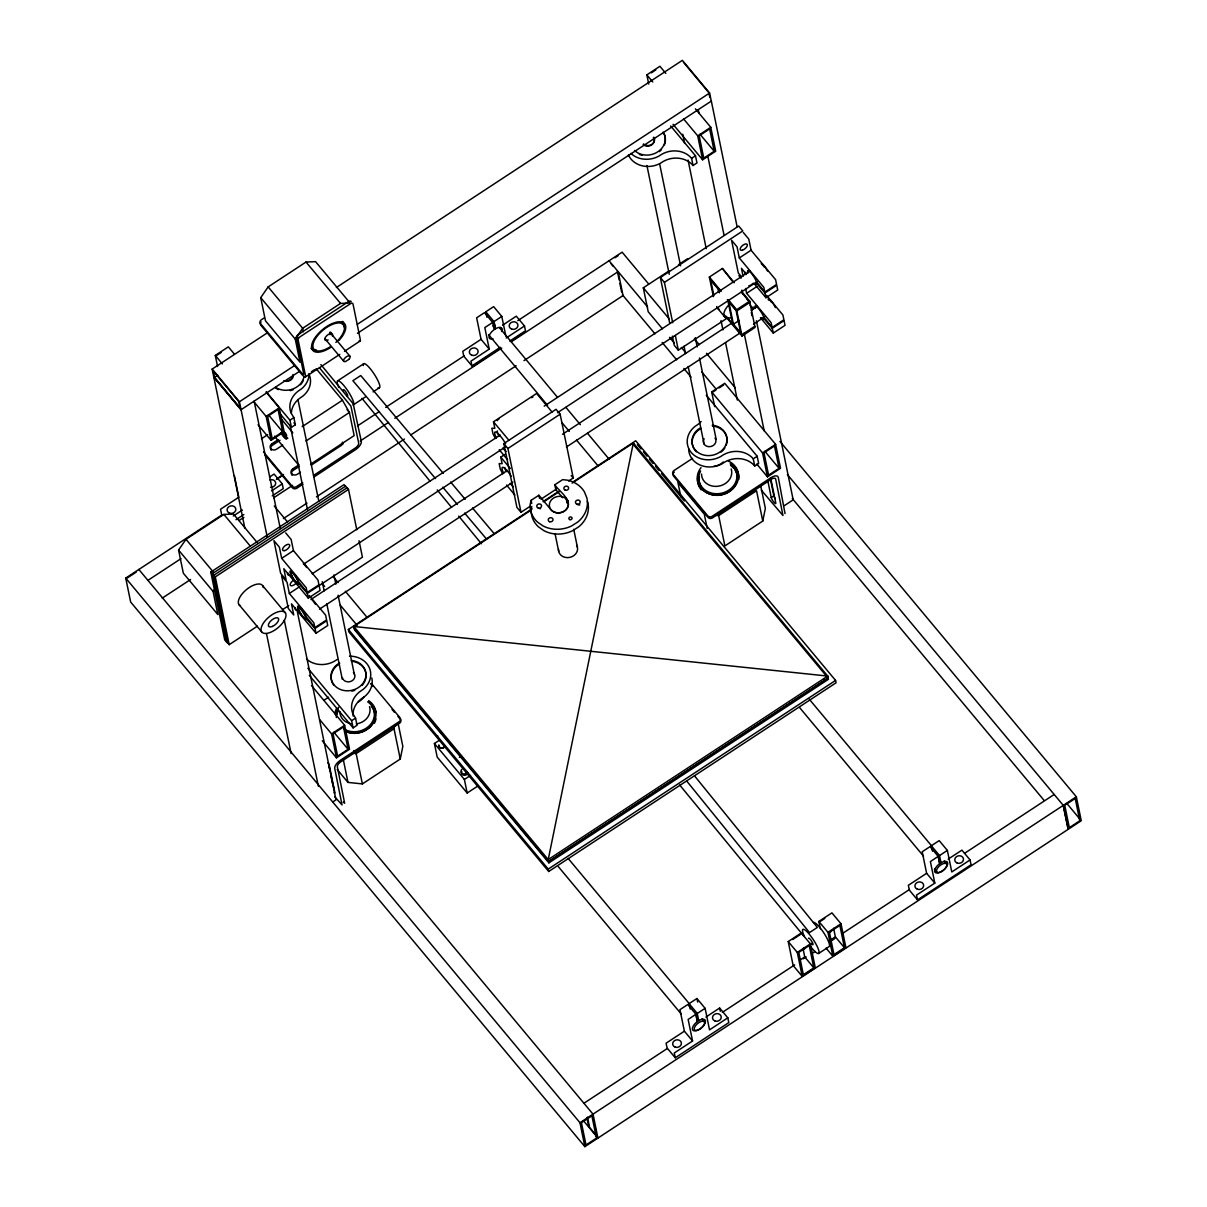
<?xml version="1.0" encoding="UTF-8"?>
<svg xmlns="http://www.w3.org/2000/svg" width="1207" height="1207" viewBox="0 0 1207 1207"><rect width="100%" height="100%" fill="white"/><g stroke="black" fill="none" stroke-linecap="round" stroke-linejoin="round"><path stroke-width="1.5" d="M337.206 769.478L347.978 782.408L362.372 783.916L400.256 759.037L394.025 728.741L394.764 725.12M400.256 759.037L402.836 746.394L398.084 723.219M762.764 521.047L756.548 490.736L718.663 515.6L724.894 545.911L762.764 521.047L765.359 508.388L760.591 485.214M554.813 484.776C559.052 491.505 575.03 501.418 565.298 510.365C561.21 513.699 554.315 513.835 550.83 509.565L538.895 495.232L531.08 500.362L530.205 504.36A28.787 24.774 -11.6 0 0 537.402 521.997L543.059 525.95A28.787 24.774 -11.6 0 0 571.635 525.935L577.836 521.967A28.787 24.774 -11.6 0 0 586.843 497.857L584.399 491.837A28.787 24.774 -11.6 0 0 567.818 480.235L562.658 479.632L554.813 484.776L555.793 489.574L562.568 497.676M531.774 506.487L531.186 509.143A28.787 24.774 -11.6 0 0 538.382 526.78L544.04 530.748A28.787 24.774 -11.6 0 0 572.631 530.718L578.817 526.75A28.787 24.774 -11.6 0 0 587.824 502.64L587.296 501.327M260.727 297.661L295.247 339.061L299.985 362.175L265.465 320.79L260.727 297.661L268.15 286.904L306.02 262.04L315.57 261.647L350.09 303.032M178.576 550.06L213.096 591.445L217.848 614.574L183.328 573.189L178.576 550.06L185.999 539.303L223.883 514.423L233.434 514.031L257.242 542.577M215.223 588.367L213.096 591.445L215.932 589.589M705.929 1017.033L719.644 1008.041L727.821 1017.833L728.802 1022.616L675.256 1057.785L674.275 1053.002L692.562 1040.992L684.384 1031.185L679.963 1009.656L687.794 1004.511L695.971 1014.318L697.45 1021.544L696.439 1022.314A7.996 3.696 -39.8 0 0 694.04 1030.853A7.996 3.696 -39.8 0 0 704.737 1023.823A7.996 3.696 -39.8 0 0 699.819 1020.096L698.762 1020.684L696.394 1017.848M948.189 859.143L961.904 850.135L970.066 859.942L971.062 864.725L917.501 899.894L916.52 895.111L934.806 883.102L926.629 873.295L922.208 851.765L930.054 846.62L938.231 856.427L939.71 863.654L938.684 864.408A7.996 3.696 -39.8 0 0 936.285 872.963A7.996 3.696 -39.8 0 0 946.982 865.932A7.996 3.696 -39.8 0 0 942.063 862.19L941.007 862.794L938.639 859.957M337.085 659.505L335.802 660.38A22.48 19.342 -11.6 0 1 306.503 659.022M339.529 662.96L337.055 664.65A17.577 15.133 -11.6 0 0 334.279 685.184A17.577 15.133 -11.6 0 0 357.408 688.186L359.882 686.511A17.577 15.133 -11.6 0 0 365.299 670.579A17.577 15.133 -11.6 0 0 351.282 660.425M339.695 663.759L337.221 665.434A17.577 15.133 -11.6 0 0 333.6 684.927M700.528 427.776L698.053 429.451A17.577 15.133 -11.6 0 0 695.277 450A17.577 15.133 -11.6 0 0 718.406 453.002L720.881 451.327A17.577 15.133 -11.6 0 0 726.297 435.395A17.577 15.133 -11.6 0 0 712.281 425.226M700.694 428.576L698.219 430.25A17.577 15.133 -11.6 0 0 696.379 451.795M264.454 317.758L261.346 319.795A3.199 2.746 -11.6 0 0 260.561 323.687L301.433 372.707A4.798 1.026 56.7 0 0 303.666 373.582L296.303 337.688A3.199 1.479 -39.8 0 1 298.582 334.384L348.22 301.795A3.199 1.479 -39.8 0 1 351.162 301.675M217.562 366.475L215.299 355.431L228.349 346.847L234.264 353.953M216.762 355.371L221.243 352.429M648.732 84.068L646.846 74.864L659.912 66.294L665.826 73.386M651.297 72.842L655.778 69.9M244.9 528.394L212.16 369.07L267.2 332.936M336.391 287.507L682.362 60.35L709.61 93.03L711.255 100.996M214.544 377.338L213.232 370.956L238.669 401.463L239.982 407.845L214.544 377.338L217.698 375.271M348.506 303.108L340.54 303.425L302.67 328.289L295.247 339.061L298.069 337.191M267.23 537.07L239.424 401.75L294.463 365.615M357.363 324.321L709.61 93.03M299.245 371.53L241.053 409.731L213.805 377.052L241.068 409.686M357.423 333.328L711.33 101.086L737.085 226.614M311.436 371.681L314.544 369.644M305.28 377.022L339.77 354.375M344.463 351.297L360.139 341.008M279.224 407.845L284.143 431.774L271.077 440.359L266.159 416.43L279.224 407.845L266.219 392.245M710.772 127.293L715.691 151.207L702.625 159.792L697.721 135.863L710.772 127.293L695.398 108.841M337.809 380.733L363.941 363.594M261.436 438.85L267.667 434.611M293.859 417.607L295.338 424.773L291.415 427.353L289.936 420.172L293.859 417.607L291.174 413.232A22.48 19.342 -11.6 0 1 299.442 390.238L301.312 388.986A22.39 19.267 -11.6 0 0 309.052 373.657M630.914 153.395A22.39 19.267 -11.6 0 0 659.173 155.944L660.455 155.069A22.48 19.342 -11.6 0 1 691.581 158.328L695.488 155.763L670.654 125.966M282.664 431.834L272.224 438.699L267.637 416.37L278.078 409.505L282.664 431.834L268.467 414.816M714.212 151.267L703.772 158.132L699.185 135.803L709.641 128.938L714.212 151.267L700.015 134.249M628.44 154.994A22.39 19.267 -11.6 0 0 660.651 163.126L661.934 162.251A22.48 19.342 -11.6 0 1 693.044 165.51L696.967 162.93L695.488 155.763M282.664 445.142L276.433 449.245A3.998 3.44 -11.6 0 1 270.896 448.657A3.998 3.44 -11.6 0 1 271.877 443.799L278.123 439.695M271.213 450.256A3.998 3.44 -11.6 0 1 272.209 445.398L280.009 440.268M302.112 426.69L342.441 400.211L349.411 412.477L354.149 435.606L310.727 464.122M486.904 317.215L485.787 311.783L493.633 306.638L501.795 316.445L505.854 336.18M365.404 396.937L353.108 405.009A14.393 3.078 56.7 0 0 344.448 386.24A14.393 3.078 56.7 0 0 338.835 387.372M373.084 391.883L379.239 387.854M305.975 440.993L349.411 412.477L347.043 409.656M501.795 316.445L493.965 321.59L495.398 328.772M269.508 477.067L274.08 474.064L282.257 483.871L283.238 488.654L272.209 495.896M471.937 365.917L470.956 361.134L489.242 349.125L484.822 327.595L492.652 322.45L484.49 312.643L476.644 317.788L481.065 339.318L462.779 351.328L463.76 356.11L471.937 365.917L500.286 347.299M502.61 325.181L516.324 316.174L524.502 325.981L525.483 330.763L509.746 341.098M779.963 441.43L1076.342 796.801L1081.261 820.73L584.867 1146.65L130.658 602.021L125.739 578.093L222.194 514.74M277.233 478.606L283.524 474.472M357.438 425.95L379.451 411.496M385.742 407.363L464.363 355.733M517.833 320.624L622.133 252.172L648.642 283.962M276.403 479.451L282.574 475.392M300.437 472.254L297.314 474.291A3.998 3.44 -11.6 0 1 291.777 473.717A3.998 3.44 -11.6 0 1 292.773 468.844L299.019 464.755M127.218 578.032L136.165 572.148M615.012 257.755L617.999 255.793M292.109 475.317A3.998 3.44 -11.6 0 1 293.105 470.443L299.351 466.355M233.283 516.023L242.426 510.018M271.59 490.872L282.257 483.871M311.361 465.072L340.993 445.624A3.998 3.44 -11.6 0 0 342.682 442.396M506.216 337.975L524.502 325.981M235.984 519.674L243.859 514.514M472.706 366.34L477.429 363.247M482.151 360.139L488.443 356.02M493.15 352.912L499.442 348.778M515.163 338.458L521.454 334.324M147.933 580.356L180.959 558.675M239.137 520.473L243.859 517.381M273.733 497.767L292.607 485.365M360.229 440.977L388.533 422.39M394.825 418.256L501.765 348.038M511.195 341.853L618.135 271.635L623.038 295.564L523.974 360.606M302.685 482.574L296.5 486.632A3.199 2.746 -11.6 0 1 292.064 486.18L263.503 451.916M313.503 475.467L355.265 448.053A4.798 2.218 -39.8 0 0 358.69 443.075L350.92 406.11L319.433 367.743M303.002 484.173L296.816 488.232A3.199 2.746 -11.6 0 1 292.396 487.764L265.012 454.948M313.835 477.067L355.597 449.638A7.996 3.696 -39.8 0 0 361.315 441.37L353.183 403.711L320.851 364.589M162.281 598.099L190.585 579.511M283.373 518.588L306.955 503.108M316.385 496.907L404.451 439.076M410.742 434.958L516.113 365.781M662.417 328.787L648.204 311.738L643.301 287.809L669.327 270.715M678.515 264.695L687.703 258.66M345.579 486.18L212.191 573.763L226.101 641.551L224.713 639.876L210.803 572.088L344.025 484.626L346.967 487.854M669.734 323.295L660.335 277.489L738.699 226.041L742.788 230.944L664.423 282.393L672.691 322.707M212.357 573.657L226.267 641.445L227.655 643.105L213.745 575.317L347.118 487.749L348.506 489.408L356.789 529.722M257.423 626.146L229.209 644.674L215.284 576.886L348.506 489.408M713.397 296.65L709.354 277.052L722.42 268.482L734.263 282.679M293.437 550.618L317.969 580.039L318.95 584.822L307.197 592.531L306.201 587.749L281.684 558.343L293.437 550.618L291.143 539.454L285.697 532.921M751.071 250.226L775.588 279.647L776.569 284.43L764.816 292.139L763.835 287.357L739.318 257.951L751.071 250.226L748.778 239.061L743.331 232.529M495.428 438.473L492.984 433.811L491.837 428.229L494.825 428.349L493.482 421.786L536.587 393.482L552.037 412.009M303.606 564.107L500.181 435.048M544.206 406.14L750.211 270.881M530.22 506.246L521.002 512.296L516.913 507.393L503.817 443.588L556.05 409.294L560.139 414.197L573.234 477.987L568.633 481.02M312.191 573.778L505.612 446.786M557.513 412.703L757.227 281.578M521.002 512.296L507.906 448.491L560.139 414.197M309.264 595.549L325.618 615.148L326.599 619.93L314.846 627.655L313.865 622.872L289.333 593.467L299.623 586.708M766.551 295.368L782.905 314.982L783.886 319.764L772.133 327.489L771.152 322.691L746.62 293.286L756.91 286.542M502.731 473.808L500.302 469.146L499.155 463.563L502.142 463.684L500.799 457.136L505.416 454.104M749.668 301.162L755.039 327.459L741.988 336.044L736.602 309.731L749.668 301.162L741.37 291.204M282.498 609.686L288.76 605.567M319.101 585.621L320.096 590.404L308.328 598.129L307.347 593.331L362.432 557.196L359.037 540.721M765.962 297.722L764.982 292.939L776.735 285.229L777.715 290.012L765.962 297.722L754.284 283.72M672.374 336.119L674.245 345.277L678.334 350.181L726.931 318.286M310.923 599.457L507.483 470.383M562.522 434.248L732.362 322.737M751.237 310.35L757.528 306.216M733.418 324.23L728.832 301.901L736.104 310.606L740.691 332.936L733.418 324.23L739.227 320.413M319.508 609.128L512.93 482.121M566.4 447.012L740.947 332.408M753.53 324.14L764.544 316.913M754.813 326.252L741.732 334.852L726.327 316.37M315.993 633.237L315.012 628.455L326.765 620.73L327.746 625.513L315.993 633.237L291.46 603.832L293.754 614.997L288.307 608.464L281.593 575.754L287.04 582.287L289.333 593.467M773.28 333.072L772.299 328.274L784.052 320.564L785.033 325.347L773.28 333.072L760.44 317.667M540.977 499.185L556.336 489.091M572.918 482.031L635.712 440.796L835.576 680.431L836.059 682.815L548.717 871.484L348.868 631.849L348.37 629.466L532.091 508.841M543.075 501.614L558.781 491.309M531.261 509.988L353.817 626.493L354.496 629.752L548.898 862.854L828.394 679.33L827.73 676.071L633.328 442.969L572.088 483.177M543.814 501.735L559.52 491.43M714.695 406.638L711.677 391.913L724.743 383.328L775.618 444.327L780.522 468.256L767.456 476.84L756.819 464.061M713.156 391.853L716.128 389.891M719.116 387.93L723.597 384.988M323.944 700.271L328.591 697.224M692.562 458.358L674.004 470.534A3.199 2.746 -11.6 0 0 673.219 474.426L707.74 515.827A3.199 2.746 -11.6 0 0 712.16 516.294L770.941 477.7A7.996 3.696 -39.8 0 1 778.289 477.399L785.033 513.578M344.644 725.301L349.547 749.23L336.497 757.8L331.578 733.886L344.644 725.301L311.512 685.591M355.552 718.12L357.031 725.301L353.108 727.881L351.629 720.7L355.552 718.12L352.882 713.759A22.48 19.342 -11.6 0 1 361.134 690.766L363.005 689.514A22.39 19.267 -11.6 0 0 369.523 668.165A22.39 19.267 -11.6 0 0 349.472 656.17M701.116 421.56A22.48 19.342 -11.6 0 1 696.801 425.196L694.93 426.463A22.39 19.267 -11.6 0 0 691.385 452.64A22.39 19.267 -11.6 0 0 720.851 456.457L722.133 455.582A22.48 19.342 -11.6 0 1 753.259 458.841L757.181 456.261L706.306 395.262M767.456 476.84L762.552 452.912L775.618 444.327M688.669 448.959A22.39 19.267 -11.6 0 0 722.329 463.624L723.612 462.764A22.48 19.342 -11.6 0 1 754.737 466.008L758.645 463.443L757.181 456.261M348.084 749.291L337.628 756.155L333.041 733.826L343.497 726.961L348.084 749.291L333.886 732.272M779.058 468.316L768.603 475.181L764.016 452.851L774.472 445.987L779.058 468.316L764.861 451.297M394.025 728.741L356.156 753.606L352.55 753.228M770.67 478.093L775.784 502.987A3.998 0.86 56.7 0 1 773.913 502.263A3.998 0.86 56.7 0 1 771.243 497.54L773.853 495.821L770.926 481.608M333.087 801.78L335.984 799.864L297.329 611.572M784.475 505.552L793.18 499.834L756.412 320.775M477.927 785.968L467.169 793.014L437.19 757.076L434.414 743.512L439.016 740.495M467.169 793.014L464.393 779.466L470.534 775.437M548.627 861.587L828.138 678.062M548.717 871.484L548.234 869.1L835.576 680.431M690.223 1009.082L689.106 1003.651L696.937 998.506L705.114 1008.313L709.535 1029.843L727.821 1017.833M932.468 851.176L931.351 845.76L939.197 840.615L947.359 850.422L951.78 871.952L970.066 859.942M788.231 941.551L801.282 932.981L810.38 943.874L815.283 967.788L802.217 976.372L793.135 965.479L788.231 941.551L797.314 952.444L802.217 976.372M820.368 928.802L818.859 921.439L831.925 912.869L841.007 923.762L845.911 947.676L832.86 956.261L826.041 948.083M792.682 939.529L800.15 934.625M820.322 921.379L824.803 918.436M705.114 1008.313L697.284 1013.458L689.106 1003.651M947.359 850.422L939.529 855.567L931.351 845.76M797.314 952.444L810.38 943.874M832.86 956.261L827.942 932.332L841.007 923.762M684.384 1031.185L666.098 1043.195L667.079 1047.978L675.256 1057.785M926.629 873.295L908.343 885.304L909.324 890.087L917.501 899.894M800.256 959.897L804.737 956.955L803.319 950.09M829.39 940.766L835.365 936.843L833.599 928.258M803.304 958.811L806.201 956.895M831.035 940.6L835.38 937.748M583.947 1103.243L667.29 1048.521M722.329 1012.386L794.674 964.876M811.964 953.53L815.117 951.463M830.838 941.128L833.977 939.076M841.837 933.901L909.459 889.514M964.499 853.364L1054.133 794.523M818.602 953.5L829.058 946.635A14.393 3.078 56.7 0 0 824.049 933.252A14.393 3.078 56.7 0 0 813.412 922.48M813.82 967.848L803.364 974.713L798.778 952.383L809.233 945.519L813.82 967.848L804.737 956.955M844.447 947.736L833.992 954.601L829.42 932.272L839.861 925.407L844.447 947.736L835.365 936.843M584.867 1146.65L579.963 1122.721L1076.342 796.801M493.075 325.981L495.443 328.817L496.499 328.229A7.996 3.696 -39.8 0 1 501.674 331.472M715.072 515.223L718.663 515.6M343.226 802.097L344.629 803.183L337.341 766.792A4.798 2.218 -39.8 0 1 340.781 761.828L399.547 723.234A3.199 2.746 -11.6 0 0 400.347 719.342L397.963 716.49M443.331 473.416L360.742 375.543L352.897 380.688L435.501 478.56M450.618 482.046L465.193 499.321M472.495 507.966L494.357 533.871M442.788 487.206L457.362 504.466M464.65 513.111L486.512 539.016M683.434 62.236L708.871 92.743L709.852 97.526M646.846 74.864L652.761 81.955M683.524 118.844L697.721 135.863M673.053 124.321L702.625 159.792M764.816 292.139L756.367 281.518A7.996 1.705 56.7 0 0 750.226 272.028A7.996 1.705 56.7 0 0 748.008 273.069M764.982 292.939L756.789 283.585A7.996 1.705 56.7 0 1 755.16 283.464M746.107 273.914L741.445 268.316L743.074 276.297M741.551 276.871L738.277 272.948L731.563 240.253L737.024 246.786L739.318 257.951M738.88 275.588L741.068 278.198M772.133 327.489L763.669 316.868A7.996 1.705 56.7 0 0 757.528 307.378A7.996 1.705 56.7 0 0 755.326 308.404M772.299 328.274L764.091 318.92A7.996 1.705 56.7 0 1 761.466 317.894M733.328 282.468L722.42 268.482M741.626 292.411L749.909 302.353L736.858 310.923L727.368 299.562M749.924 305.054L753.424 309.264M709.354 277.052L721.213 291.264M728.319 299.789L736.602 309.731M709.595 278.244L720.262 291.038M724.215 314.725L741.988 336.044M717.456 308.147L724.713 316.853M660.335 277.489L664.423 282.393M694.417 338.85L699.245 344.629M706.472 353.304L735.38 387.975M643.301 287.809L669.357 319.07M1066.807 803.394L1080.054 819.281M609.052 260.742L647.616 306.985M681.352 347.435L686.18 353.213M701.84 371.982L716.294 389.318M787.386 474.562L1063.292 805.386L1068.195 829.3L1063.231 805.401M611.149 263.88L613.231 266.37M669.538 337.311L674.275 342.999M711.677 391.913L762.552 452.912M622.42 294.795L654.948 333.796M662.175 342.456L676.629 359.792M683.856 368.467L691.083 377.127M792.29 498.491L1044.1 800.407M761.315 490.148L782.966 515.51L775.679 479.119A4.798 2.218 -39.8 0 0 771.258 479.285L712.492 517.878A3.199 2.746 -11.6 0 1 708.056 517.426L673.536 476.026A3.199 2.746 -11.6 0 1 673.023 473.989M637.417 444.629L641.023 448.959M643.437 451.84L647.043 456.171M649.457 459.067L653.062 463.397M655.476 466.279L659.082 470.609M661.496 473.506L684.369 500.935M499.623 327.912L557.453 397.254M565.887 407.363L580.356 424.698M587.583 433.373L609.263 459.369M809.263 699.185L932.151 846.529M944.206 860.983L946.62 863.865A6.397 2.957 -39.8 0 1 940.826 871.982A6.397 2.957 -39.8 0 1 937.613 867.999A6.397 2.957 -39.8 0 1 946.62 863.865M485.787 311.783L493.965 321.59L495.443 328.817M939.71 863.654L938.186 856.367L930.386 861.572L934.806 883.102M488.563 334.626L547.601 405.416M562.07 422.752L569.297 431.412M576.524 440.087L598.204 466.083M799.411 707.347L923.506 856.14M934.354 869.146L936.768 872.027M481.065 339.318L489.242 349.125M571.198 475.543L573.234 477.987M493.482 421.786L508.932 440.299M503.817 443.588L507.906 448.491M499.215 449.698L507.528 459.671M500.799 457.136L510.305 468.527M506.533 485.048L514.846 495.006M306.02 262.04L340.54 303.425M329.903 332.212L349.894 356.171M818.859 921.439L827.942 932.332M325 338.775L343.799 361.331M268.15 286.904L302.67 328.289L303.379 331.759M316.098 368.633L342.441 400.211M266.279 391.807L289.936 420.172M279.586 413.171L291.415 427.353M280.824 418.452L292.803 432.8M215.299 355.431L222.39 363.941M254.33 402.248L266.159 416.43M274.532 436.149L298.476 464.861M212.16 369.07L239.424 401.75M258.057 424.743L271.077 440.359M274.245 506.035L287.492 521.922M333.283 576.825L338.096 582.604M345.323 591.264L367.019 617.275M568.225 858.524L688.699 1002.987M701.961 1018.874L704.36 1021.771A6.397 2.957 -39.8 0 1 698.581 1029.873A6.397 2.957 -39.8 0 1 695.368 1025.89A6.397 2.957 -39.8 0 1 704.36 1021.771M697.45 1021.544L695.926 1014.257L688.141 1019.462L692.562 1040.992M322.224 583.539L324.638 586.421M340.299 605.205L357.166 625.422M558.373 866.686L681.261 1014.031M354.224 628.485L548.642 861.647L828.153 678.138L633.735 444.961L633.328 442.969L548.219 859.595L548.898 862.854M348.37 629.466L548.234 869.1M434.414 743.512L464.393 779.466M307.197 592.531L298.733 581.91A7.996 1.705 56.7 0 0 291.279 571.303A7.996 1.705 56.7 0 0 292.622 577.836A7.996 1.705 56.7 0 0 299.155 583.977L307.347 593.331M308.328 598.129L283.811 568.708L286.104 579.873L280.643 573.34L273.944 540.645L279.39 547.178L281.684 558.343M371.454 683.494L400.015 717.758A3.199 2.746 -11.6 0 1 399.215 721.65L340.449 760.229A7.996 3.696 -39.8 0 0 334.731 768.512L342.019 804.903L334.656 796.68M370.579 683.66L372.963 686.511M392.019 709.354L394.387 712.205M223.883 514.423L250.06 545.836M314.846 627.655L306.382 617.033A7.996 1.705 56.7 0 0 298.929 606.412A7.996 1.705 56.7 0 0 300.271 612.945A7.996 1.705 56.7 0 0 306.804 619.1L315.012 628.455M262.719 585.727L285.425 612.96A15.193 7.016 -39.8 0 1 270.806 632.212A15.193 7.016 -39.8 0 1 264.288 621.861A15.193 7.016 -39.8 0 1 285.425 612.96M307.86 668.21L351.629 720.7M309.339 675.392L353.108 727.881M185.999 539.303L213.383 572.133M238.88 604.496L261.587 631.729M215.284 576.886L213.895 575.226L227.821 643.014L229.209 644.674M210.803 572.088L213.745 575.317M353.787 750.769L356.156 753.606L362.372 783.916M319.749 719.689L331.578 733.886M322.299 740.781L336.497 757.8M138.85 569.478L593.014 1114.152L597.933 1138.08M596.862 1136.179L589.604 1127.459L587.492 1117.154M583.479 1120.745L596.801 1136.692M125.739 578.093L579.963 1122.721M361.979 398.385L430.054 481.231M437.221 489.951L451.554 507.378M458.72 516.098L481.412 543.723M679.677 784.988L803.877 936.134M694.463 775.784L817.35 927.429L809.505 932.573L686.617 780.929M293.935 422.827L295.338 424.773M939.484 855.507L941.007 862.794M751.282 312.341L751.991 315.781M745.639 288.503L746.62 293.286M741.867 290.118L742.607 293.754M698.265 109.656L699.019 113.352M707.74 155.809L724.034 235.199M744.115 333.041L764.197 430.884M767.954 481.548L771.243 497.54M727.761 300.015L732.679 323.944M718.693 289.137L719.447 292.818M691.581 158.328L693.044 165.51M753.259 458.841L754.737 466.008M718.663 292.275L717.954 288.85L710.682 280.13L713.865 295.594M682.755 134.203L684.656 143.437M688.065 160.063L706.246 248.672M721.032 320.67L722.933 329.903M725.573 342.818L737.326 400.045M659.731 164.348L680.552 265.766M695.307 337.673L697.208 346.907M699.472 357.966L716.128 439.092M646.922 165.51L669.251 274.306M684.022 346.213L685.531 353.591M688.186 366.506L704.073 443.95M675.332 335.531L678.334 350.181M707.196 528.364L704.269 514.091L677.927 482.513L680.854 496.771M617.38 271.349L619.146 279.933M619.855 283.373L621.62 291.958M719.644 1008.041L720.292 1011.225M696.937 998.506L697.676 1002.097M697.239 1013.397L698.762 1020.684M573.732 529.285L577.399 547.148M567.546 500.075L568.195 503.259M566.762 499.11L567.411 502.293M566.113 498.31L567.094 503.093M555.039 533.615L558.705 551.478M538.895 495.232L539.544 498.431M531.08 500.362L531.729 503.56M492.607 322.39L494.146 329.677L493.12 330.446A7.996 3.696 -39.8 0 0 489.016 336.919A7.996 3.696 -39.8 0 0 493.044 338.79M592.637 1115.555L593.346 1118.995M595.111 1127.579L595.805 1131.019M586.964 1117.969L588.85 1127.172M297.978 399.758L318.799 501.177M333.932 574.939L335.833 584.158M338.096 595.232L354.375 674.517M290.087 424.894L307.498 509.716M322.254 581.638L324.155 590.857M326.795 603.756L342.32 679.36M292.773 468.844L293.105 470.443M343.226 759.233L347.978 782.408M271.877 443.799L272.209 445.398M254.134 401.116L280.28 528.485M328.53 763.895L329.994 771.001M330.718 774.562L332.544 783.449M284.279 620.142L318.376 786.285M234.399 475.694L238.82 497.224L220.534 509.218L221.515 514.016M266.491 633.615L291.128 753.606M752.715 309.626A4.406 2.037 -39.8 0 1 753.198 306.895M753.259 283.177A4.406 2.037 -39.8 0 1 750.573 285.184M749.668 285.531A4.406 2.037 -39.8 0 1 748.853 285.667M768.271 298.733A7.996 1.705 56.7 0 1 771.635 302.474M513.443 486.738A12.04 2.565 56.7 0 1 510.199 483.449M503.651 473.34A12.04 2.565 56.7 0 1 503.244 467.396A12.04 2.565 56.7 0 1 511.315 476.343M506.261 471.62A12.04 2.565 56.7 0 1 504.737 467.516M768.421 300.06A6.397 1.373 56.7 0 1 770.82 300.513A6.397 1.373 56.7 0 1 775.332 307.604M297.375 610.018A4.406 2.037 -39.8 0 1 295.443 607.89M296.635 582.498A4.406 2.037 -39.8 0 1 290.434 585.47A4.406 2.037 -39.8 0 1 294.282 579.888M311.994 599.819A7.996 1.705 56.7 0 1 315.525 604.36M240.253 605.718A15.193 7.016 -39.8 0 1 247.028 589.137A15.193 7.016 -39.8 0 1 263.292 587.598M731.095 317.622A14.393 6.654 -39.8 0 1 728.53 305.19M746.665 298.235A14.393 6.654 -39.8 0 1 747.45 299.819M718.98 309.098A14.393 6.654 -39.8 0 1 716.671 306.548M576.584 545.142A9.596 8.253 -11.6 0 1 569.991 557.347A9.596 8.253 -11.6 0 1 558.524 549.321M577.987 504.994A2.399 2.067 -11.6 0 1 579.813 504.979M539.936 508.75A2.399 2.067 -11.6 0 1 540.57 508.735M506.14 451.403A12.04 2.565 56.7 0 1 502.881 448.099M496.333 437.99A12.04 2.565 56.7 0 1 496.499 432.332A12.04 2.565 56.7 0 1 505.612 443.648M497.178 420.67A3.199 1.479 -39.8 0 1 497.676 420.066M498.265 419.493A3.199 1.479 -39.8 0 1 498.944 418.995M531.533 397.722A3.199 1.479 -39.8 0 1 532.875 397.073M498.944 436.285A12.04 2.565 56.7 0 1 497.329 430.899M761.225 263.654A6.397 1.373 56.7 0 1 761.632 263.639M762.266 264.001A6.397 1.373 56.7 0 1 767.486 271.047M745.866 274.577A4.406 2.037 -39.8 0 1 745.413 272.375M761.979 264.318A7.996 1.705 56.7 0 1 764.318 267.124M290.615 574.562A4.406 2.037 -39.8 0 1 287.779 572.782M303.334 563.79A7.996 1.705 56.7 0 1 306.699 567.531M824.396 678.817A2.399 2.067 -11.6 0 1 823.943 679.209M467.803 772.857A3.199 2.746 -11.6 0 1 464.951 775.271L464.122 775.286A3.199 2.746 -11.6 0 1 461.798 771.499M444.84 746.333A3.199 2.746 -11.6 0 1 438.835 744.975M269.825 479.964A4.406 3.787 -11.6 0 1 275.664 482.921A4.406 3.787 -11.6 0 1 270.534 487.251M444.87 746.484A3.199 2.746 -11.6 0 1 438.79 745.488M437.734 735.938A3.199 2.746 -11.6 0 1 437.296 735.651M467.2 771.711A3.199 2.746 -11.6 0 1 462.568 773.702A3.199 2.746 -11.6 0 1 461.813 769.402M459.369 757.438A3.199 2.746 -11.6 0 1 459.776 757.106M804.435 936.526A14.393 3.078 56.7 0 1 807.242 931.955A14.393 3.078 56.7 0 1 818.965 951.222A14.393 3.078 56.7 0 1 810.093 945.82M808.539 938.352A3.908 0.83 56.7 0 1 810.772 939.966A3.908 0.83 56.7 0 1 813.035 944.251A3.908 0.83 56.7 0 1 811.179 943.376M804.511 947.736A3.998 0.86 56.7 0 1 803.409 948.249M830.808 931.185A3.998 0.86 56.7 0 1 830.039 931.563M342.32 442.35A3.998 3.44 -11.6 0 1 343.014 443.995M285.154 432.528A3.998 0.86 56.7 0 1 285.697 433.419M286.134 434.264A3.998 0.86 56.7 0 1 286.678 436.044M282.664 431.759A3.998 0.86 56.7 0 1 285.32 437.04A3.998 0.86 56.7 0 1 281.759 433.238M287.854 438.262A6.397 1.373 56.7 0 1 285.033 436.089M283.132 433.479A6.397 1.373 56.7 0 1 282.272 432.076M283.373 431.804A6.397 1.373 56.7 0 1 286.542 439.122A6.397 1.373 56.7 0 1 280.959 432.936M712.447 426.026A17.577 15.133 -11.6 0 1 726.131 445.353M724.879 447.827A17.577 15.133 -11.6 0 1 721.047 452.112M715.042 438.096A6.337 5.447 -11.6 0 1 713.744 445.127L712.854 445.73A6.337 5.447 -11.6 0 1 705.235 445.338A6.337 5.447 -11.6 0 1 704.134 438.79M653.877 137.206A6.397 5.507 -11.6 0 1 651.855 144.387A6.397 5.507 -11.6 0 1 643.512 144.01M662.975 132.136A17.577 15.133 -11.6 0 1 664.453 144.84M661.496 149.608A17.577 15.133 -11.6 0 1 659.369 151.614M642.184 155.326A17.577 15.133 -11.6 0 1 639.408 154.39M664.137 133.645A17.577 15.133 -11.6 0 1 659.203 150.815L656.729 152.489A17.577 15.133 -11.6 0 1 634.55 150.483M653.364 137.598A6.337 5.447 -11.6 0 1 652.067 144.614L651.177 145.217A6.337 5.447 -11.6 0 1 643.18 144.508M292.818 375.377A6.397 5.507 -11.6 0 1 284.52 380.824M351.448 661.225A17.577 15.133 -11.6 0 1 362.175 685.304M354.828 690.283A17.577 15.133 -11.6 0 1 351.886 691.143M371.831 678.017A22.39 19.267 -11.6 0 1 364.484 696.68L362.613 697.948A22.48 19.342 -11.6 0 0 353.108 716.038M353.41 672.555A6.337 5.447 -11.6 0 1 352.746 680.31L351.856 680.914A6.337 5.447 -11.6 0 1 343.859 680.205M343.21 679.45A6.337 5.447 -11.6 0 1 342.441 677.715M303.44 380.009A17.577 15.133 -11.6 0 1 300.468 384.777M293.135 389.755A17.577 15.133 -11.6 0 1 290.193 390.615M278.395 389.559A17.577 15.133 -11.6 0 1 275.875 388.201M304.028 376.614A17.577 15.133 -11.6 0 1 298.189 385.984L295.715 387.658A17.577 15.133 -11.6 0 1 275.709 387.402M309.083 374.291A22.39 19.267 -11.6 0 1 302.791 396.152L300.92 397.42A22.48 19.342 -11.6 0 0 291.355 412.975M293.135 374.502A6.337 5.447 -11.6 0 1 291.053 379.798L290.163 380.401A6.337 5.447 -11.6 0 1 283.856 380.793M731.216 469.01A15.193 13.081 -11.6 0 1 718.663 486.149A15.193 13.081 -11.6 0 1 701.523 474.049M723.265 461.994A15.193 13.081 -11.6 0 1 721.258 463.579M720.141 464.257A15.193 13.081 -11.6 0 1 713.91 466.309M673.717 472.646A3.199 2.746 -11.6 0 1 674.336 472.133M728.289 461.029A20.791 17.894 -11.6 0 1 735.47 485.712A20.791 17.894 -11.6 0 1 706.487 492.712A20.791 17.894 -11.6 0 1 700.995 467.622M775.347 498.913A3.998 0.86 56.7 0 1 773.853 495.821M731.578 464.288A20.791 17.894 -11.6 0 1 738.82 479.285M701.252 489.861A20.791 17.894 -11.6 0 1 699.517 472.028M734.761 469.583A19.191 16.521 -11.6 0 1 721.454 494.9A19.191 16.521 -11.6 0 1 699.411 476.735M730.522 465.374A19.191 16.521 -11.6 0 1 733.871 468.407M730.19 463.775A19.191 16.521 -11.6 0 1 733.479 485.863A19.191 16.521 -11.6 0 1 708.283 491.958A19.191 16.521 -11.6 0 1 700.603 470.926M369.523 706.653A15.193 13.081 -11.6 0 1 356.306 723.883M351.071 723.762A15.193 13.081 -11.6 0 1 339.816 711.677M363.956 696.771A15.193 13.081 -11.6 0 1 358.449 701.886M334.399 788.307A3.998 0.86 56.7 0 1 333.419 786.587M368.678 700.633A20.791 17.894 -11.6 0 1 372.737 723.883A20.791 17.894 -11.6 0 1 346.53 731.804M334.973 712.93A20.791 17.894 -11.6 0 1 336.617 708.373M334.067 792.758A3.998 0.86 56.7 0 0 334.837 792.38L329.375 765.721A3.998 0.86 56.7 0 0 327.882 762.628M376.011 718.784A20.791 17.894 -11.6 0 1 374.366 723.34M335.305 714.529A20.791 17.894 -11.6 0 1 338.76 707.166M368.995 702.218A20.791 17.894 -11.6 0 1 376.041 712.537M371.364 706.412A19.191 16.521 -11.6 0 1 369.146 727.791A19.191 16.521 -11.6 0 1 344.689 730.838M336.904 714.74A19.191 16.521 -11.6 0 1 338.413 710.531M367.682 701.78A19.191 16.521 -11.6 0 1 370.474 724.487A19.191 16.521 -11.6 0 1 344.357 729.239M336.331 717.486A19.191 16.521 -11.6 0 1 338.081 708.931M261.059 321.907A3.199 2.746 -11.6 0 0 260.878 325.286L301.765 374.291A7.996 1.705 56.7 0 0 305.492 375.754L298.114 339.876A3.199 1.479 -39.8 0 1 300.407 336.557L350.03 303.968A3.199 1.479 -39.8 0 1 352.972 303.847L360.335 339.74A7.996 1.705 56.7 0 1 359.218 340.766M330.793 347.375A20.791 9.611 -39.8 0 1 311.979 343.95A20.791 9.611 -39.8 0 1 337.945 321.907A20.791 9.611 -39.8 0 1 338.986 340.419M342.697 321.379A20.791 9.611 -39.8 0 1 343.799 326.75M316.34 350.045A20.791 9.611 -39.8 0 1 310.984 348.28M341.49 322.375A19.191 8.871 -39.8 0 1 342.532 324.502M330.643 346.53A19.191 8.871 -39.8 0 1 313.503 342.622A19.191 8.871 -39.8 0 1 338.729 322.918A19.191 8.871 -39.8 0 1 335.878 342.441M330.778 332.212A4.798 2.218 -39.8 0 1 329.979 334.656M328.138 339.936A4.798 2.218 -39.8 0 1 324.834 338.564A4.798 2.218 -39.8 0 1 329.888 333.705A4.798 2.218 -39.8 0 1 332.317 335.938M330.115 332.649A3.998 1.841 -39.8 0 1 330.115 333.238M363.337 365.54A14.393 3.078 56.7 0 1 373.793 373.491A14.393 3.078 56.7 0 1 378.138 387.613M343.376 390.661A3.908 0.83 56.7 0 1 344.433 390.238A3.908 0.83 56.7 0 1 347.375 394.614A3.908 0.83 56.7 0 1 346.816 395.805M348.823 359.399L345.564 361.542A3.998 1.841 -39.8 0 1 344.086 359.113A3.998 1.841 -39.8 0 1 349.079 355.839A3.998 1.841 -39.8 0 1 348.823 359.399M827.73 676.071L548.219 859.595L353.817 626.493L827.73 676.071M591.883 1115.811L581.427 1122.661L586.014 1144.99L596.454 1138.141L591.883 1115.811M1075.211 798.461L1064.755 805.325L1069.342 827.655L1079.782 820.79L1075.211 798.461M299.095 611.014A6.397 1.373 56.7 0 0 305.356 618.422A6.397 1.373 56.7 0 0 301.101 609.761A6.397 1.373 56.7 0 0 299.095 611.014M272.39 626.448A6.322 2.927 -39.8 0 0 278.47 618.437A6.322 2.927 -39.8 0 0 269.674 622.148A6.322 2.927 -39.8 0 0 272.39 626.448M553.636 511.859A9.596 8.253 -11.6 0 0 568.406 504.647A9.596 8.253 -11.6 0 0 554.601 497.45A9.596 8.253 -11.6 0 0 553.636 511.859M549.577 521.696A2.399 2.067 -11.6 0 0 553.002 519.508A2.399 2.067 -11.6 0 0 549.291 518.12A2.399 2.067 -11.6 0 0 549.577 521.696M576.81 504.058A2.399 2.067 -11.6 0 0 580.205 501.825A2.399 2.067 -11.6 0 0 576.463 500.498A2.399 2.067 -11.6 0 0 576.81 504.058M565.223 490.163A2.399 2.067 -11.6 0 0 568.618 487.945A2.399 2.067 -11.6 0 0 564.876 486.602A2.399 2.067 -11.6 0 0 565.223 490.163M538.126 507.951A2.399 2.067 -11.6 0 0 541.536 505.733A2.399 2.067 -11.6 0 0 537.794 504.375A2.399 2.067 -11.6 0 0 538.126 507.951M569.795 519.613A1.599 1.373 -11.6 0 0 572.058 518.135A1.599 1.373 -11.6 0 0 569.553 517.245A1.599 1.373 -11.6 0 0 569.795 519.613M291.777 575.679A6.397 1.373 56.7 0 0 298.038 583.072A6.397 1.373 56.7 0 0 293.784 574.426A6.397 1.373 56.7 0 0 291.777 575.679M742.35 250.196A4.406 2.037 -39.8 0 0 747.344 244.749A4.406 2.037 -39.8 0 0 741.566 246.394A4.406 2.037 -39.8 0 0 742.35 250.196M284.716 550.588A4.406 2.037 -39.8 0 0 289.71 545.142A4.406 2.037 -39.8 0 0 283.932 546.786A4.406 2.037 -39.8 0 0 284.716 550.588M917.426 889.242A4.406 3.787 -11.6 0 0 923.657 885.153A4.406 3.787 -11.6 0 0 916.792 882.709A4.406 3.787 -11.6 0 0 917.426 889.242M957.272 863.08A4.406 3.787 -11.6 0 0 963.488 859.007A4.406 3.787 -11.6 0 0 956.623 856.548A4.406 3.787 -11.6 0 0 957.272 863.08M471.862 355.265A4.406 3.787 -11.6 0 0 478.093 351.192A4.406 3.787 -11.6 0 0 471.228 348.732A4.406 3.787 -11.6 0 0 471.862 355.265M511.708 329.119A4.406 3.787 -11.6 0 0 517.924 325.03A4.406 3.787 -11.6 0 0 511.059 322.586A4.406 3.787 -11.6 0 0 511.708 329.119M675.181 1047.133A4.406 3.787 -11.6 0 0 681.397 1043.044A4.406 3.787 -11.6 0 0 674.547 1040.6A4.406 3.787 -11.6 0 0 675.181 1047.133M715.012 1020.986A4.406 3.787 -11.6 0 0 721.243 1016.898A4.406 3.787 -11.6 0 0 714.378 1014.438A4.406 3.787 -11.6 0 0 715.012 1020.986M229.617 513.171A4.406 3.787 -11.6 0 0 235.833 509.082A4.406 3.787 -11.6 0 0 228.983 506.623A4.406 3.787 -11.6 0 0 229.617 513.171"/></g></svg>
